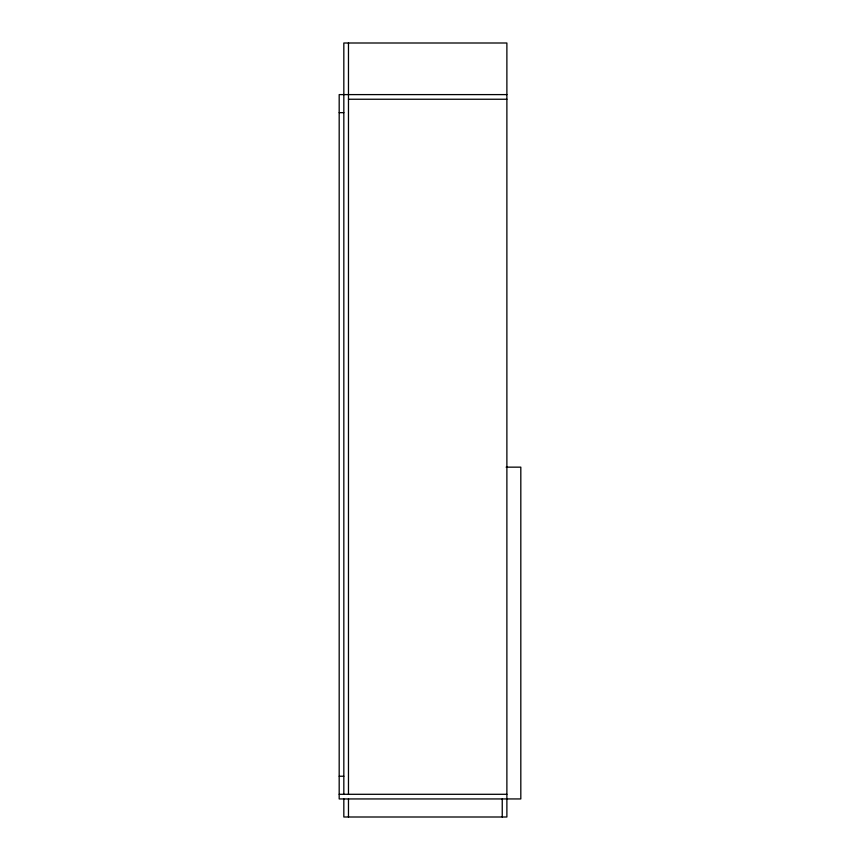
<?xml version="1.0" encoding="UTF-8"?>
<svg xmlns="http://www.w3.org/2000/svg" width="860" height="860" viewBox="0 0 860 860"><rect width="100%" height="100%" fill="white"/><g stroke="black" fill="none" stroke-linecap="round" stroke-linejoin="round"><path stroke-width="1.29" d="M506.884 94.6L339.184 94.6L339.184 798.94L520.816 798.94L520.816 467.152L506.121 467.152M348.472 99.244L506.884 99.244M339.184 112.66L343.828 112.66M339.184 776.236L343.828 776.236M339.184 794.296L506.884 794.296M502.24 798.94L502.24 817M348.472 43L348.472 794.296M348.472 798.94L348.472 817M343.828 794.296L343.828 43L506.884 43L506.884 817L343.828 817L343.828 798.94"/></g></svg>
